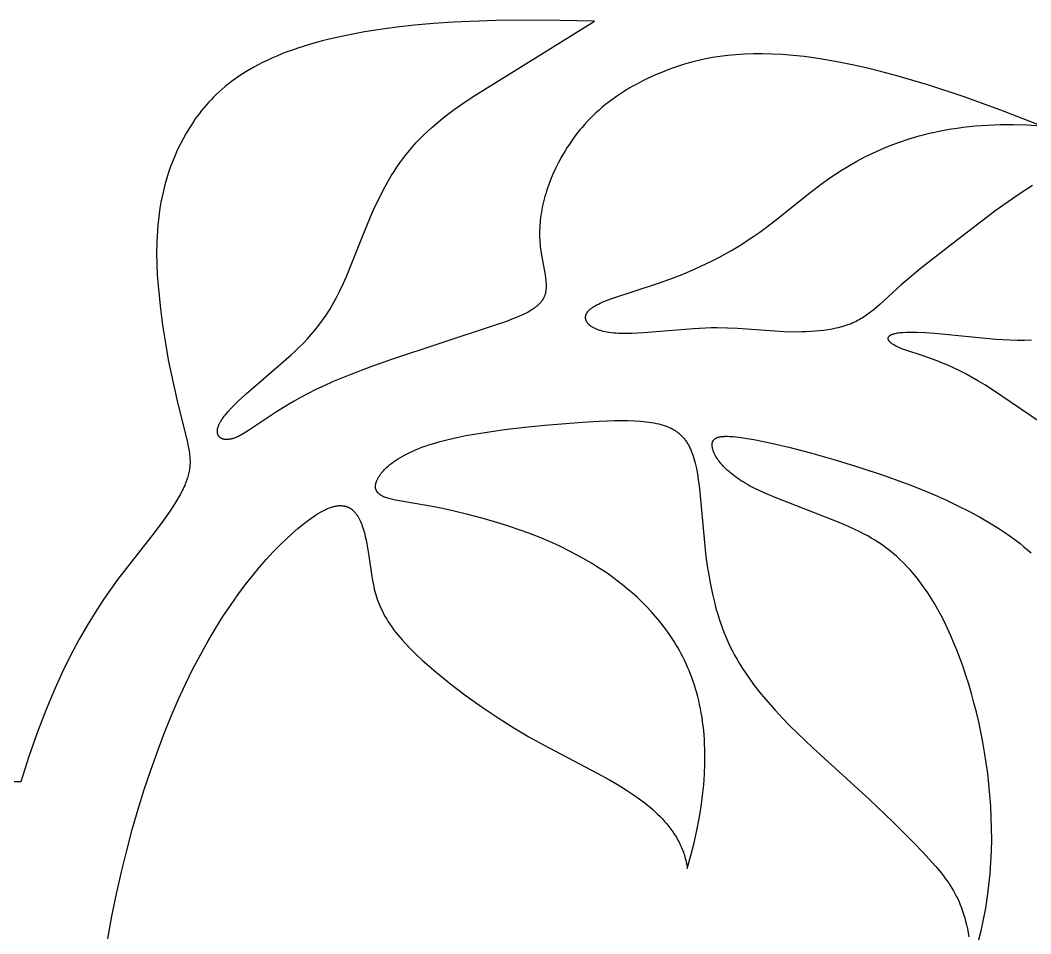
# Model space of a CAD drawing. Extents: x 187 to 350, y 154 to 228.
# Drawn here: x 229.09 to 249.62, y 209.51 to 228.06 of the extents above; entities that cross this region are included whole.
import ezdxf

# ---------------------------------------------------------------- set-up
doc = ezdxf.new("R2010")
doc.units = 0
doc.layers.get('0').update_dxf_attribs({"linetype": 'CONTINUOUS'})

msp = doc.modelspace()

# ---------------------------------------------------------------- linework, layer by layer
at = {"color": 7, "linetype": 'CONTINUOUS'}
for points in [[(249.656, 224.706), (249.405, 224.544), (249.158, 224.376), (248.916, 224.203), (248.04, 223.538), (247.372, 223.012), (247.105, 222.792), (246.984, 222.688), (246.552, 222.289), (246.5, 222.243), (246.447, 222.198), (246.393, 222.154), (246.338, 222.112), (246.282, 222.071), (246.253, 222.052), (246.224, 222.033), (246.194, 222.014), (246.163, 221.996), (246.132, 221.979), (246.101, 221.962), (246.069, 221.946), (246.036, 221.93), (246.002, 221.915), (245.968, 221.901), (245.933, 221.887), (245.897, 221.874), (245.86, 221.862), (245.822, 221.85), (245.784, 221.839), (245.746, 221.828), (245.706, 221.818), (245.666, 221.809), (245.585, 221.792), (245.501, 221.777), (245.416, 221.765), (245.329, 221.755), (245.24, 221.746), (245.151, 221.74), (245.06, 221.735), (244.969, 221.732), (244.785, 221.731), (244.602, 221.737), (244.419, 221.747), (243.663, 221.805), (243.457, 221.813), (243.24, 221.816), (243.127, 221.815), (243.011, 221.812), (242.767, 221.798), (241.753, 221.714), (241.517, 221.703), (241.405, 221.701), (241.298, 221.702), (241.247, 221.704), (241.197, 221.707), (241.149, 221.71), (241.103, 221.715), (241.058, 221.721), (241.015, 221.728), (240.974, 221.736), (240.935, 221.745), (240.916, 221.75), (240.898, 221.755), (240.88, 221.76), (240.863, 221.765), (240.846, 221.771), (240.83, 221.777), (240.814, 221.783), (240.798, 221.789), (240.783, 221.796), (240.769, 221.802), (240.755, 221.809), (240.741, 221.816), (240.728, 221.823), (240.716, 221.83), (240.704, 221.838), (240.693, 221.845), (240.682, 221.853), (240.671, 221.861), (240.662, 221.869), (240.657, 221.873), (240.652, 221.877), (240.648, 221.881), (240.643, 221.886), (240.639, 221.89), (240.635, 221.894), (240.631, 221.898), (240.627, 221.902), (240.624, 221.907), (240.62, 221.911), (240.617, 221.915), (240.614, 221.92), (240.61, 221.924), (240.607, 221.929), (240.604, 221.933), (240.602, 221.937), (240.599, 221.942), (240.597, 221.946), (240.594, 221.951), (240.592, 221.955), (240.59, 221.96), (240.588, 221.965), (240.587, 221.969), (240.585, 221.974), (240.583, 221.978), (240.582, 221.983), (240.581, 221.988), (240.58, 221.992), (240.579, 221.997), (240.578, 222.002), (240.578, 222.006), (240.577, 222.011), (240.577, 222.016), (240.576, 222.021), (240.576, 222.025), (240.576, 222.03), (240.577, 222.035), (240.577, 222.04), (240.578, 222.044), (240.578, 222.049), (240.579, 222.054), (240.58, 222.059), (240.581, 222.064), (240.582, 222.068), (240.584, 222.073), (240.585, 222.078), (240.587, 222.083), (240.589, 222.088), (240.591, 222.093), (240.593, 222.097), (240.595, 222.102), (240.597, 222.107), (240.6, 222.112), (240.603, 222.117), (240.606, 222.121), (240.609, 222.126), (240.612, 222.131), (240.615, 222.136), (240.618, 222.141), (240.622, 222.145), (240.626, 222.15), (240.63, 222.155), (240.634, 222.16), (240.638, 222.164), (240.642, 222.169), (240.647, 222.174), (240.652, 222.179), (240.657, 222.183), (240.667, 222.193), (240.677, 222.202), (240.689, 222.211), (240.701, 222.22), (240.714, 222.229), (240.727, 222.238), (240.741, 222.247), (240.755, 222.256), (240.77, 222.265), (240.802, 222.283), (240.836, 222.3), (240.872, 222.318), (240.91, 222.335), (240.95, 222.352), (241.035, 222.386), (241.127, 222.42), (242.036, 222.715), (242.287, 222.803), (242.538, 222.9), (242.788, 223.006), (243.035, 223.121), (243.159, 223.182), (243.281, 223.246), (243.403, 223.312), (243.524, 223.38), (243.643, 223.451), (243.762, 223.524), (243.88, 223.6), (243.997, 223.678), (244.113, 223.758), (244.227, 223.841), (244.453, 224.014), (245.14, 224.567), (245.388, 224.754), (245.517, 224.847), (245.652, 224.938), (245.791, 225.028), (245.936, 225.116), (246.088, 225.202), (246.246, 225.286), (246.411, 225.366), (246.584, 225.444), (246.765, 225.518), (246.953, 225.587), (247.149, 225.652), (247.352, 225.712), (247.457, 225.74), (247.563, 225.766), (247.672, 225.791), (247.782, 225.814), (247.895, 225.835), (248.009, 225.855), (248.126, 225.873), (248.244, 225.889), (248.365, 225.904), (248.487, 225.916), (248.612, 225.926), (248.739, 225.934), (248.867, 225.94), (248.998, 225.944), (249.266, 225.945), (249.542, 225.936), (249.827, 225.917), (249.007, 226.238), (248.248, 226.513), (247.547, 226.744), (246.899, 226.935), (246.595, 227.016), (246.303, 227.088), (246.023, 227.151), (245.755, 227.206), (245.498, 227.253), (245.252, 227.291), (245.016, 227.323), (244.791, 227.347), (244.575, 227.365), (244.369, 227.376), (244.172, 227.381), (243.983, 227.38), (243.802, 227.374), (243.63, 227.363), (243.464, 227.348), (243.306, 227.328), (243.155, 227.304), (243.009, 227.276), (242.87, 227.245), (242.736, 227.211), (242.608, 227.175), (242.484, 227.136), (242.365, 227.095), (242.249, 227.053), (242.138, 227.009), (242.029, 226.965), (241.925, 226.919), (241.823, 226.872), (241.726, 226.824), (241.631, 226.774), (241.539, 226.724), (241.451, 226.673), (241.366, 226.621), (241.284, 226.569), (241.204, 226.515), (241.128, 226.461), (241.054, 226.406), (240.983, 226.35), (240.915, 226.294), (240.849, 226.237), (240.786, 226.18), (240.725, 226.122), (240.667, 226.064), (240.61, 226.005), (240.556, 225.946), (240.505, 225.887), (240.455, 225.828), (240.407, 225.768), (240.361, 225.708), (240.318, 225.648), (240.276, 225.588), (240.235, 225.529), (240.196, 225.469), (240.159, 225.409), (240.09, 225.289), (240.025, 225.171), (239.967, 225.053), (239.913, 224.936), (239.865, 224.821), (239.822, 224.707), (239.802, 224.65), (239.784, 224.594), (239.766, 224.538), (239.75, 224.482), (239.735, 224.427), (239.721, 224.372), (239.709, 224.318), (239.697, 224.264), (239.687, 224.21), (239.678, 224.157), (239.669, 224.105), (239.662, 224.052), (239.656, 224.001), (239.651, 223.949), (239.647, 223.899), (239.644, 223.849), (239.642, 223.799), (239.641, 223.75), (239.642, 223.701), (239.642, 223.653), (239.644, 223.606), (239.647, 223.559), (239.651, 223.513), (239.656, 223.468), (239.667, 223.378), (239.68, 223.291), (239.754, 222.895), (239.764, 222.823), (239.769, 222.788), (239.772, 222.754), (239.774, 222.72), (239.775, 222.687), (239.776, 222.671), (239.775, 222.655), (239.775, 222.639), (239.774, 222.623), (239.773, 222.607), (239.772, 222.592), (239.77, 222.577), (239.768, 222.561), (239.765, 222.547), (239.762, 222.532), (239.759, 222.517), (239.755, 222.503), (239.751, 222.488), (239.746, 222.474), (239.741, 222.46), (239.735, 222.446), (239.729, 222.433), (239.723, 222.419), (239.719, 222.413), (239.716, 222.406), (239.712, 222.4), (239.708, 222.393), (239.704, 222.387), (239.7, 222.38), (239.691, 222.367), (239.682, 222.355), (239.672, 222.342), (239.662, 222.33), (239.651, 222.318), (239.64, 222.305), (239.628, 222.294), (239.616, 222.282), (239.603, 222.27), (239.59, 222.258), (239.576, 222.247), (239.561, 222.236), (239.546, 222.224), (239.531, 222.213), (239.515, 222.202), (239.498, 222.191), (239.481, 222.18), (239.445, 222.158), (239.407, 222.137), (239.367, 222.116), (239.325, 222.095), (239.28, 222.074), (239.185, 222.032), (239.082, 221.99), (238.97, 221.948), (238.719, 221.861), (236.593, 221.163), (236.194, 221.019), (235.806, 220.87), (235.439, 220.717), (235.265, 220.64), (235.101, 220.562), (234.945, 220.485), (234.799, 220.407), (234.661, 220.33), (234.532, 220.254), (234.297, 220.108), (233.75, 219.742), (233.677, 219.696), (233.643, 219.675), (233.609, 219.655), (233.577, 219.638), (233.545, 219.621), (233.514, 219.606), (233.499, 219.6), (233.484, 219.593), (233.47, 219.587), (233.455, 219.582), (233.441, 219.577), (233.427, 219.572), (233.413, 219.568), (233.399, 219.564), (233.386, 219.561), (233.373, 219.558), (233.36, 219.555), (233.347, 219.553), (233.335, 219.551), (233.322, 219.55), (233.31, 219.549), (233.299, 219.548), (233.287, 219.548), (233.276, 219.548), (233.271, 219.548), (233.265, 219.549), (233.26, 219.549), (233.255, 219.55), (233.25, 219.55), (233.244, 219.551), (233.239, 219.552), (233.234, 219.552), (233.23, 219.553), (233.225, 219.554), (233.22, 219.555), (233.215, 219.557), (233.211, 219.558), (233.206, 219.559), (233.202, 219.561), (233.198, 219.562), (233.193, 219.564), (233.189, 219.566), (233.185, 219.568), (233.181, 219.569), (233.177, 219.571), (233.173, 219.573), (233.17, 219.576), (233.166, 219.578), (233.162, 219.58), (233.159, 219.583), (233.155, 219.585), (233.152, 219.588), (233.149, 219.59), (233.146, 219.593), (233.143, 219.596), (233.14, 219.599), (233.137, 219.602), (233.134, 219.605), (233.132, 219.608), (233.129, 219.611), (233.127, 219.614), (233.124, 219.618), (233.122, 219.621), (233.12, 219.625), (233.118, 219.628), (233.116, 219.632), (233.114, 219.636), (233.112, 219.64), (233.11, 219.643), (233.109, 219.647), (233.107, 219.651), (233.106, 219.656), (233.105, 219.66), (233.103, 219.664), (233.102, 219.668), (233.101, 219.673), (233.1, 219.677), (233.1, 219.682), (233.099, 219.686), (233.099, 219.691), (233.098, 219.696), (233.098, 219.701), (233.098, 219.706), (233.098, 219.71), (233.098, 219.715), (233.098, 219.721), (233.098, 219.726), (233.098, 219.731), (233.099, 219.736), (233.099, 219.742), (233.1, 219.747), (233.101, 219.753), (233.102, 219.758), (233.103, 219.764), (233.104, 219.769), (233.105, 219.775), (233.108, 219.787), (233.112, 219.799), (233.116, 219.811), (233.12, 219.823), (233.125, 219.836), (233.131, 219.849), (233.137, 219.862), (233.143, 219.875), (233.15, 219.889), (233.158, 219.902), (233.166, 219.916), (233.175, 219.93), (233.184, 219.945), (233.193, 219.959), (233.214, 219.989), (233.238, 220.02), (233.263, 220.051), (233.289, 220.083), (233.318, 220.115), (233.38, 220.183), (233.449, 220.252), (233.523, 220.324), (233.684, 220.473), (234.592, 221.263), (234.678, 221.343), (234.762, 221.425), (234.845, 221.508), (234.926, 221.593), (235.005, 221.682), (235.083, 221.774), (235.159, 221.87), (235.234, 221.971), (235.307, 222.077), (235.379, 222.189), (235.449, 222.308), (235.519, 222.434), (235.587, 222.567), (235.653, 222.708), (235.719, 222.858), (236.057, 223.706), (236.209, 224.073), (236.292, 224.258), (236.381, 224.443), (236.475, 224.627), (236.525, 224.719), (236.577, 224.81), (236.631, 224.9), (236.686, 224.989), (236.744, 225.077), (236.804, 225.164), (236.866, 225.25), (236.93, 225.335), (236.997, 225.418), (237.067, 225.5), (237.139, 225.58), (237.214, 225.658), (237.291, 225.735), (237.372, 225.811), (237.454, 225.886), (237.54, 225.959), (237.628, 226.032), (237.719, 226.105), (237.91, 226.248), (238.111, 226.39), (238.324, 226.533), (240.758, 228.041), (239.707, 228.063), (238.751, 228.055), (237.885, 228.02), (237.485, 227.993), (237.105, 227.96), (236.745, 227.92), (236.404, 227.875), (236.083, 227.825), (235.779, 227.769), (235.493, 227.708), (235.224, 227.642), (234.971, 227.572), (234.734, 227.497), (234.621, 227.458), (234.511, 227.418), (234.405, 227.377), (234.303, 227.335), (234.204, 227.292), (234.109, 227.248), (234.016, 227.204), (233.927, 227.158), (233.841, 227.112), (233.758, 227.065), (233.678, 227.017), (233.601, 226.968), (233.527, 226.919), (233.455, 226.869), (233.386, 226.819), (233.319, 226.767), (233.255, 226.716), (233.194, 226.663), (233.134, 226.61), (233.077, 226.557), (233.022, 226.503), (232.969, 226.449), (232.918, 226.394), (232.869, 226.339), (232.822, 226.283), (232.776, 226.227), (232.733, 226.171), (232.69, 226.114), (232.65, 226.057), (232.61, 226), (232.536, 225.886), (232.466, 225.771), (232.401, 225.655), (232.34, 225.539), (232.284, 225.422), (232.232, 225.305), (232.184, 225.188), (232.14, 225.071), (232.1, 224.953), (232.063, 224.836), (232.03, 224.718), (232.001, 224.601), (231.975, 224.483), (231.952, 224.366), (231.932, 224.249), (231.914, 224.132), (231.9, 224.016), (231.888, 223.9), (231.879, 223.785), (231.872, 223.67), (231.867, 223.556), (231.864, 223.331), (231.868, 223.108), (231.878, 222.89), (231.893, 222.675), (231.935, 222.263), (231.985, 221.873), (232.042, 221.508), (232.102, 221.168), (232.164, 220.853), (232.288, 220.302), (232.482, 219.521), (232.498, 219.45), (232.511, 219.383), (232.523, 219.32), (232.532, 219.259), (232.535, 219.23), (232.538, 219.202), (232.54, 219.174), (232.542, 219.146), (232.543, 219.119), (232.543, 219.092), (232.543, 219.066), (232.542, 219.039), (232.54, 219.013), (232.538, 218.986), (232.535, 218.96), (232.531, 218.934), (232.526, 218.907), (232.521, 218.88), (232.514, 218.853), (232.507, 218.825), (232.5, 218.797), (232.491, 218.768), (232.481, 218.739), (232.471, 218.709), (232.46, 218.679), (232.447, 218.647), (232.434, 218.615), (232.419, 218.582), (232.403, 218.548), (232.386, 218.514), (232.348, 218.441), (232.304, 218.363), (232.255, 218.281), (232.199, 218.193), (232.137, 218.099), (231.991, 217.891), (231.814, 217.653), (231.076, 216.711), (230.927, 216.506), (230.772, 216.282), (230.613, 216.038), (230.451, 215.771), (230.285, 215.48), (230.117, 215.162), (229.947, 214.816), (229.777, 214.44), (229.607, 214.032), (229.437, 213.59), (229.27, 213.112), (229.105, 212.596), (224.725, 212.596)], [(250.02, 219.757), (248.82, 220.569), (248.682, 220.658), (248.546, 220.742), (248.415, 220.817), (248.289, 220.886), (248.166, 220.949), (248.048, 221.006), (247.934, 221.056), (247.825, 221.102), (247.72, 221.144), (247.62, 221.181), (247.435, 221.246), (247.061, 221.369), (247.002, 221.391), (246.975, 221.402), (246.949, 221.413), (246.924, 221.424), (246.901, 221.435), (246.879, 221.446), (246.858, 221.458), (246.839, 221.469), (246.822, 221.48), (246.813, 221.485), (246.806, 221.491), (246.798, 221.496), (246.791, 221.502), (246.784, 221.507), (246.777, 221.513), (246.771, 221.518), (246.765, 221.523), (246.76, 221.529), (246.755, 221.534), (246.75, 221.539), (246.748, 221.542), (246.746, 221.544), (246.744, 221.547), (246.742, 221.55), (246.74, 221.552), (246.738, 221.555), (246.736, 221.557), (246.735, 221.56), (246.733, 221.562), (246.732, 221.565), (246.73, 221.568), (246.729, 221.57), (246.728, 221.573), (246.727, 221.575), (246.726, 221.578), (246.725, 221.58), (246.724, 221.582), (246.724, 221.585), (246.723, 221.587), (246.723, 221.59), (246.722, 221.591), (246.722, 221.592), (246.722, 221.593), (246.722, 221.595), (246.722, 221.596), (246.722, 221.597), (246.721, 221.598), (246.721, 221.599), (246.721, 221.6), (246.721, 221.602), (246.721, 221.603), (246.721, 221.604), (246.721, 221.605), (246.721, 221.606), (246.722, 221.607), (246.722, 221.609), (246.722, 221.61), (246.722, 221.611), (246.722, 221.612), (246.722, 221.613), (246.723, 221.614), (246.723, 221.615), (246.723, 221.616), (246.723, 221.618), (246.724, 221.619), (246.724, 221.62), (246.724, 221.621), (246.725, 221.622), (246.725, 221.623), (246.726, 221.624), (246.726, 221.625), (246.727, 221.626), (246.727, 221.627), (246.728, 221.629), (246.728, 221.63), (246.729, 221.631), (246.729, 221.632), (246.73, 221.633), (246.731, 221.634), (246.731, 221.635), (246.733, 221.637), (246.734, 221.639), (246.736, 221.641), (246.737, 221.643), (246.739, 221.645), (246.741, 221.647), (246.743, 221.649), (246.745, 221.651), (246.747, 221.653), (246.749, 221.655), (246.752, 221.657), (246.754, 221.659), (246.757, 221.66), (246.759, 221.662), (246.762, 221.664), (246.765, 221.666), (246.768, 221.668), (246.771, 221.669), (246.774, 221.671), (246.777, 221.673), (246.783, 221.676), (246.79, 221.679), (246.798, 221.682), (246.805, 221.685), (246.814, 221.688), (246.822, 221.691), (246.831, 221.694), (246.84, 221.697), (246.85, 221.699), (246.86, 221.701), (246.87, 221.704), (246.892, 221.708), (246.915, 221.712), (246.94, 221.715), (246.966, 221.719), (246.993, 221.721), (247.022, 221.724), (247.085, 221.727), (247.153, 221.729), (247.226, 221.729), (247.305, 221.728), (247.478, 221.722), (247.672, 221.709), (248.911, 221.589), (249.053, 221.58), (249.196, 221.573), (249.34, 221.569), (249.485, 221.568), (249.63, 221.572)], [(230.875, 209.41), (230.958, 209.871), (231.05, 210.324), (231.149, 210.768), (231.256, 211.203), (231.369, 211.628), (231.489, 212.042), (231.614, 212.445), (231.744, 212.835), (231.879, 213.213), (232.017, 213.578), (232.16, 213.928), (232.305, 214.264), (232.453, 214.584), (232.603, 214.889), (232.754, 215.177), (232.907, 215.45), (233.06, 215.708), (233.212, 215.952), (233.364, 216.18), (233.515, 216.395), (233.664, 216.595), (233.811, 216.782), (233.955, 216.956), (234.096, 217.117), (234.233, 217.266), (234.366, 217.402), (234.494, 217.526), (234.616, 217.639), (234.732, 217.74), (234.842, 217.83), (234.946, 217.91), (234.995, 217.946), (235.043, 217.98), (235.09, 218.01), (235.135, 218.039), (235.179, 218.065), (235.221, 218.089), (235.262, 218.11), (235.302, 218.13), (235.321, 218.138), (235.341, 218.147), (235.359, 218.154), (235.378, 218.161), (235.396, 218.168), (235.414, 218.174), (235.431, 218.179), (235.448, 218.184), (235.465, 218.189), (235.482, 218.193), (235.498, 218.196), (235.514, 218.199), (235.53, 218.201), (235.546, 218.203), (235.561, 218.205), (235.576, 218.206), (235.591, 218.206), (235.605, 218.206), (235.619, 218.206), (235.633, 218.205), (235.647, 218.204), (235.653, 218.203), (235.66, 218.202), (235.667, 218.201), (235.673, 218.2), (235.68, 218.198), (235.686, 218.197), (235.693, 218.196), (235.699, 218.194), (235.705, 218.192), (235.711, 218.19), (235.718, 218.188), (235.724, 218.186), (235.73, 218.184), (235.736, 218.182), (235.742, 218.18), (235.747, 218.177), (235.753, 218.175), (235.759, 218.172), (235.765, 218.169), (235.77, 218.166), (235.776, 218.163), (235.781, 218.16), (235.787, 218.157), (235.792, 218.154), (235.803, 218.147), (235.813, 218.14), (235.824, 218.133), (235.834, 218.125), (235.844, 218.116), (235.853, 218.108), (235.863, 218.099), (235.872, 218.089), (235.881, 218.08), (235.89, 218.07), (235.899, 218.059), (235.908, 218.049), (235.916, 218.038), (235.925, 218.026), (235.933, 218.015), (235.941, 218.003), (235.948, 217.99), (235.956, 217.978), (235.964, 217.965), (235.971, 217.952), (235.978, 217.938), (235.992, 217.911), (236.005, 217.882), (236.018, 217.852), (236.03, 217.821), (236.042, 217.79), (236.053, 217.757), (236.064, 217.724), (236.075, 217.689), (236.084, 217.654), (236.103, 217.582), (236.12, 217.507), (236.136, 217.43), (236.15, 217.351), (236.177, 217.188), (236.235, 216.77), (236.249, 216.684), (236.266, 216.597), (236.286, 216.51), (236.297, 216.465), (236.309, 216.42), (236.323, 216.375), (236.337, 216.33), (236.353, 216.284), (236.371, 216.237), (236.389, 216.191), (236.41, 216.143), (236.432, 216.095), (236.456, 216.047), (236.481, 215.998), (236.509, 215.948), (236.538, 215.898), (236.57, 215.847), (236.604, 215.796), (236.64, 215.743), (236.678, 215.69), (236.719, 215.637), (236.763, 215.582), (236.809, 215.527), (236.858, 215.471), (236.909, 215.415), (237.019, 215.299), (237.138, 215.182), (237.265, 215.063), (237.4, 214.943), (237.541, 214.822), (237.84, 214.581), (238.154, 214.343), (238.476, 214.114), (238.8, 213.896), (239.119, 213.695), (239.427, 213.513), (239.724, 213.348), (240.813, 212.776), (241.065, 212.637), (241.188, 212.565), (241.31, 212.491), (241.431, 212.415), (241.549, 212.336), (241.665, 212.254), (241.777, 212.169), (241.832, 212.126), (241.886, 212.081), (241.939, 212.036), (241.99, 211.99), (242.04, 211.942), (242.089, 211.894), (242.136, 211.845), (242.182, 211.795), (242.226, 211.744), (242.269, 211.692), (242.309, 211.638), (242.348, 211.584), (242.385, 211.528), (242.403, 211.5), (242.42, 211.472), (242.437, 211.443), (242.453, 211.414), (242.469, 211.384), (242.484, 211.355), (242.498, 211.325), (242.512, 211.294), (242.525, 211.264), (242.538, 211.233), (242.55, 211.202), (242.562, 211.17), (242.573, 211.138), (242.583, 211.106), (242.593, 211.073), (242.602, 211.04), (242.61, 211.007), (242.618, 210.974), (242.625, 210.94), (242.631, 210.905), (242.637, 210.871), (242.642, 210.836), (242.715, 211.101), (242.779, 211.359), (242.835, 211.61), (242.882, 211.853), (242.921, 212.088), (242.952, 212.317), (242.975, 212.539), (242.991, 212.754), (242.999, 212.962), (243.001, 213.164), (242.999, 213.263), (242.995, 213.36), (242.99, 213.455), (242.984, 213.549), (242.975, 213.642), (242.965, 213.732), (242.954, 213.822), (242.941, 213.91), (242.926, 213.996), (242.911, 214.081), (242.893, 214.165), (242.875, 214.247), (242.855, 214.328), (242.833, 214.408), (242.811, 214.486), (242.787, 214.563), (242.762, 214.638), (242.735, 214.713), (242.708, 214.786), (242.679, 214.858), (242.649, 214.928), (242.618, 214.997), (242.586, 215.066), (242.553, 215.133), (242.519, 215.198), (242.484, 215.263), (242.448, 215.327), (242.412, 215.389), (242.374, 215.45), (242.335, 215.511), (242.296, 215.57), (242.255, 215.628), (242.172, 215.741), (242.087, 215.851), (241.998, 215.956), (241.907, 216.058), (241.814, 216.157), (241.719, 216.252), (241.622, 216.344), (241.524, 216.433), (241.424, 216.518), (241.323, 216.601), (241.22, 216.681), (241.117, 216.758), (241.012, 216.832), (240.907, 216.903), (240.801, 216.971), (240.695, 217.037), (240.588, 217.1), (240.481, 217.161), (240.266, 217.275), (240.053, 217.38), (239.841, 217.476), (239.631, 217.564), (239.426, 217.644), (239.225, 217.717), (239.031, 217.783), (238.843, 217.843), (238.494, 217.945), (238.183, 218.029), (237.91, 218.096), (237.671, 218.149), (237.461, 218.19), (236.718, 218.316), (236.662, 218.328), (236.609, 218.342), (236.584, 218.349), (236.56, 218.356), (236.537, 218.363), (236.515, 218.371), (236.494, 218.38), (236.483, 218.384), (236.473, 218.388), (236.464, 218.393), (236.454, 218.397), (236.445, 218.402), (236.436, 218.407), (236.427, 218.412), (236.419, 218.417), (236.411, 218.422), (236.403, 218.428), (236.395, 218.433), (236.388, 218.439), (236.381, 218.444), (236.375, 218.45), (236.371, 218.453), (236.368, 218.456), (236.365, 218.459), (236.362, 218.462), (236.359, 218.465), (236.356, 218.468), (236.354, 218.472), (236.351, 218.475), (236.348, 218.478), (236.346, 218.481), (236.343, 218.485), (236.341, 218.488), (236.339, 218.492), (236.337, 218.495), (236.335, 218.499), (236.333, 218.502), (236.331, 218.506), (236.329, 218.509), (236.327, 218.513), (236.325, 218.517), (236.324, 218.52), (236.322, 218.524), (236.321, 218.528), (236.32, 218.532), (236.318, 218.536), (236.317, 218.54), (236.316, 218.544), (236.315, 218.548), (236.314, 218.552), (236.313, 218.556), (236.313, 218.56), (236.312, 218.565), (236.311, 218.569), (236.311, 218.573), (236.311, 218.578), (236.31, 218.582), (236.31, 218.587), (236.31, 218.591), (236.31, 218.596), (236.31, 218.6), (236.311, 218.605), (236.311, 218.61), (236.311, 218.614), (236.312, 218.619), (236.312, 218.624), (236.313, 218.629), (236.315, 218.639), (236.317, 218.649), (236.319, 218.66), (236.322, 218.671), (236.325, 218.681), (236.329, 218.692), (236.333, 218.704), (236.338, 218.715), (236.343, 218.727), (236.348, 218.738), (236.354, 218.75), (236.36, 218.762), (236.367, 218.774), (236.374, 218.787), (236.382, 218.799), (236.39, 218.812), (236.399, 218.824), (236.408, 218.837), (236.417, 218.85), (236.427, 218.863), (236.438, 218.876), (236.449, 218.89), (236.46, 218.903), (236.472, 218.916), (236.485, 218.93), (236.512, 218.957), (236.54, 218.984), (236.571, 219.012), (236.604, 219.04), (236.64, 219.067), (236.677, 219.095), (236.717, 219.123), (236.759, 219.151), (236.804, 219.179), (236.851, 219.206), (236.901, 219.233), (236.953, 219.26), (237.008, 219.287), (237.065, 219.314), (237.125, 219.34), (237.187, 219.365), (237.253, 219.391), (237.321, 219.415), (237.392, 219.439), (237.465, 219.463), (237.621, 219.508), (237.787, 219.55), (237.963, 219.59), (238.146, 219.627), (238.531, 219.694), (238.933, 219.752), (239.342, 219.802), (239.748, 219.843), (240.513, 219.903), (240.853, 219.923), (241.163, 219.934), (241.306, 219.935), (241.442, 219.934), (241.571, 219.93), (241.692, 219.922), (241.75, 219.917), (241.807, 219.911), (241.861, 219.904), (241.914, 219.896), (241.965, 219.887), (242.015, 219.877), (242.062, 219.866), (242.108, 219.854), (242.153, 219.841), (242.175, 219.834), (242.196, 219.826), (242.217, 219.819), (242.237, 219.811), (242.257, 219.802), (242.277, 219.794), (242.296, 219.785), (242.315, 219.776), (242.333, 219.766), (242.351, 219.756), (242.369, 219.746), (242.386, 219.736), (242.403, 219.725), (242.419, 219.714), (242.436, 219.702), (242.451, 219.69), (242.467, 219.678), (242.482, 219.666), (242.496, 219.653), (242.511, 219.639), (242.525, 219.626), (242.538, 219.612), (242.551, 219.597), (242.564, 219.583), (242.577, 219.568), (242.589, 219.552), (242.601, 219.536), (242.613, 219.52), (242.624, 219.504), (242.635, 219.487), (242.646, 219.469), (242.657, 219.452), (242.667, 219.434), (242.677, 219.415), (242.686, 219.396), (242.696, 219.377), (242.705, 219.358), (242.714, 219.338), (242.731, 219.296), (242.747, 219.254), (242.762, 219.209), (242.777, 219.163), (242.79, 219.116), (242.803, 219.066), (242.815, 219.015), (242.826, 218.962), (242.847, 218.852), (242.866, 218.734), (242.883, 218.609), (242.898, 218.477), (242.983, 217.531), (243.022, 217.169), (243.048, 216.983), (243.077, 216.794), (243.112, 216.602), (243.152, 216.409), (243.199, 216.216), (243.225, 216.119), (243.253, 216.022), (243.283, 215.926), (243.315, 215.829), (243.35, 215.733), (243.386, 215.638), (243.425, 215.543), (243.466, 215.448), (243.509, 215.355), (243.555, 215.262), (243.604, 215.17), (243.656, 215.079), (243.709, 214.988), (243.765, 214.899), (243.824, 214.81), (243.884, 214.723), (243.946, 214.636), (244.01, 214.55), (244.144, 214.38), (244.283, 214.215), (244.427, 214.052), (244.575, 213.893), (244.727, 213.737), (244.881, 213.585), (245.191, 213.29), (246.344, 212.238), (246.826, 211.781), (247.246, 211.361), (247.435, 211.162), (247.61, 210.969), (247.692, 210.875), (247.771, 210.781), (247.846, 210.686), (247.882, 210.638), (247.917, 210.59), (247.951, 210.54), (247.984, 210.49), (248.016, 210.439), (248.047, 210.386), (248.077, 210.332), (248.106, 210.277), (248.134, 210.22), (248.161, 210.162), (248.186, 210.101), (248.21, 210.039), (248.233, 209.974), (248.255, 209.908), (248.276, 209.839), (248.295, 209.767), (248.314, 209.693), (248.33, 209.615), (248.346, 209.535), (248.36, 209.452)], [(248.553, 209.339), (248.611, 209.57), (248.661, 209.802), (248.704, 210.034), (248.74, 210.267), (248.769, 210.499), (248.792, 210.732), (248.808, 210.963), (248.819, 211.194), (248.824, 211.424), (248.823, 211.653), (248.817, 211.88), (248.806, 212.106), (248.79, 212.329), (248.769, 212.55), (248.744, 212.769), (248.715, 212.984), (248.681, 213.197), (248.644, 213.406), (248.604, 213.612), (248.56, 213.814), (248.513, 214.012), (248.464, 214.205), (248.412, 214.394), (248.357, 214.578), (248.3, 214.757), (248.242, 214.93), (248.181, 215.098), (248.12, 215.26), (248.057, 215.416), (247.993, 215.565), (247.928, 215.708), (247.863, 215.844), (247.796, 215.975), (247.729, 216.099), (247.662, 216.217), (247.594, 216.329), (247.525, 216.436), (247.456, 216.537), (247.386, 216.634), (247.316, 216.725), (247.245, 216.812), (247.175, 216.894), (247.103, 216.972), (247.032, 217.045), (246.96, 217.115), (246.888, 217.18), (246.815, 217.242), (246.743, 217.301), (246.67, 217.356), (246.597, 217.408), (246.525, 217.458), (246.452, 217.504), (246.379, 217.548), (246.306, 217.59), (246.233, 217.63), (246.161, 217.668), (246.016, 217.738), (245.872, 217.803), (245.729, 217.864), (244.425, 218.374), (244.204, 218.467), (244.1, 218.514), (244.001, 218.562), (243.908, 218.611), (243.863, 218.635), (243.819, 218.66), (243.777, 218.686), (243.736, 218.711), (243.697, 218.737), (243.659, 218.763), (243.622, 218.789), (243.587, 218.816), (243.553, 218.842), (243.521, 218.869), (243.49, 218.896), (243.46, 218.922), (243.432, 218.949), (243.405, 218.976), (243.379, 219.002), (243.355, 219.029), (243.332, 219.055), (243.31, 219.081), (243.29, 219.107), (243.271, 219.132), (243.254, 219.158), (243.238, 219.183), (243.223, 219.207), (243.209, 219.231), (243.203, 219.243), (243.197, 219.255), (243.191, 219.267), (243.186, 219.278), (243.181, 219.29), (243.177, 219.301), (243.172, 219.312), (243.168, 219.324), (243.165, 219.334), (243.162, 219.345), (243.159, 219.356), (243.156, 219.366), (243.154, 219.376), (243.152, 219.387), (243.15, 219.396), (243.149, 219.406), (243.148, 219.416), (243.147, 219.425), (243.147, 219.434), (243.147, 219.439), (243.147, 219.443), (243.147, 219.448), (243.147, 219.452), (243.147, 219.457), (243.148, 219.461), (243.148, 219.465), (243.149, 219.469), (243.149, 219.474), (243.15, 219.478), (243.151, 219.482), (243.152, 219.486), (243.153, 219.49), (243.154, 219.493), (243.155, 219.497), (243.156, 219.501), (243.158, 219.505), (243.159, 219.508), (243.161, 219.512), (243.162, 219.515), (243.164, 219.519), (243.166, 219.522), (243.168, 219.526), (243.17, 219.529), (243.173, 219.532), (243.175, 219.536), (243.178, 219.539), (243.18, 219.542), (243.183, 219.545), (243.186, 219.548), (243.189, 219.551), (243.192, 219.554), (243.195, 219.556), (243.198, 219.559), (243.202, 219.562), (243.205, 219.564), (243.209, 219.567), (243.213, 219.569), (243.217, 219.572), (243.221, 219.574), (243.225, 219.576), (243.23, 219.579), (243.234, 219.581), (243.239, 219.583), (243.244, 219.585), (243.249, 219.587), (243.254, 219.589), (243.259, 219.591), (243.264, 219.593), (243.27, 219.594), (243.275, 219.596), (243.281, 219.597), (243.293, 219.6), (243.306, 219.603), (243.32, 219.605), (243.334, 219.607), (243.348, 219.609), (243.364, 219.611), (243.38, 219.612), (243.396, 219.613), (243.414, 219.614), (243.451, 219.614), (243.491, 219.613), (243.533, 219.611), (243.579, 219.608), (243.629, 219.604), (243.737, 219.59), (243.86, 219.572), (243.997, 219.548), (244.318, 219.482), (244.703, 219.391), (245.142, 219.278), (245.621, 219.143), (246.126, 218.988), (246.644, 218.815), (247.162, 218.626), (247.416, 218.526), (247.665, 218.422), (247.907, 218.315), (248.14, 218.205), (248.363, 218.092), (248.575, 217.976), (248.777, 217.858), (248.968, 217.739), (249.149, 217.618), (249.319, 217.495), (249.4, 217.434), (249.479, 217.372), (249.554, 217.311), (249.627, 217.249)]]:
    msp.add_lwpolyline(points, dxfattribs=at)

doc.saveas('drawing.dxf')
